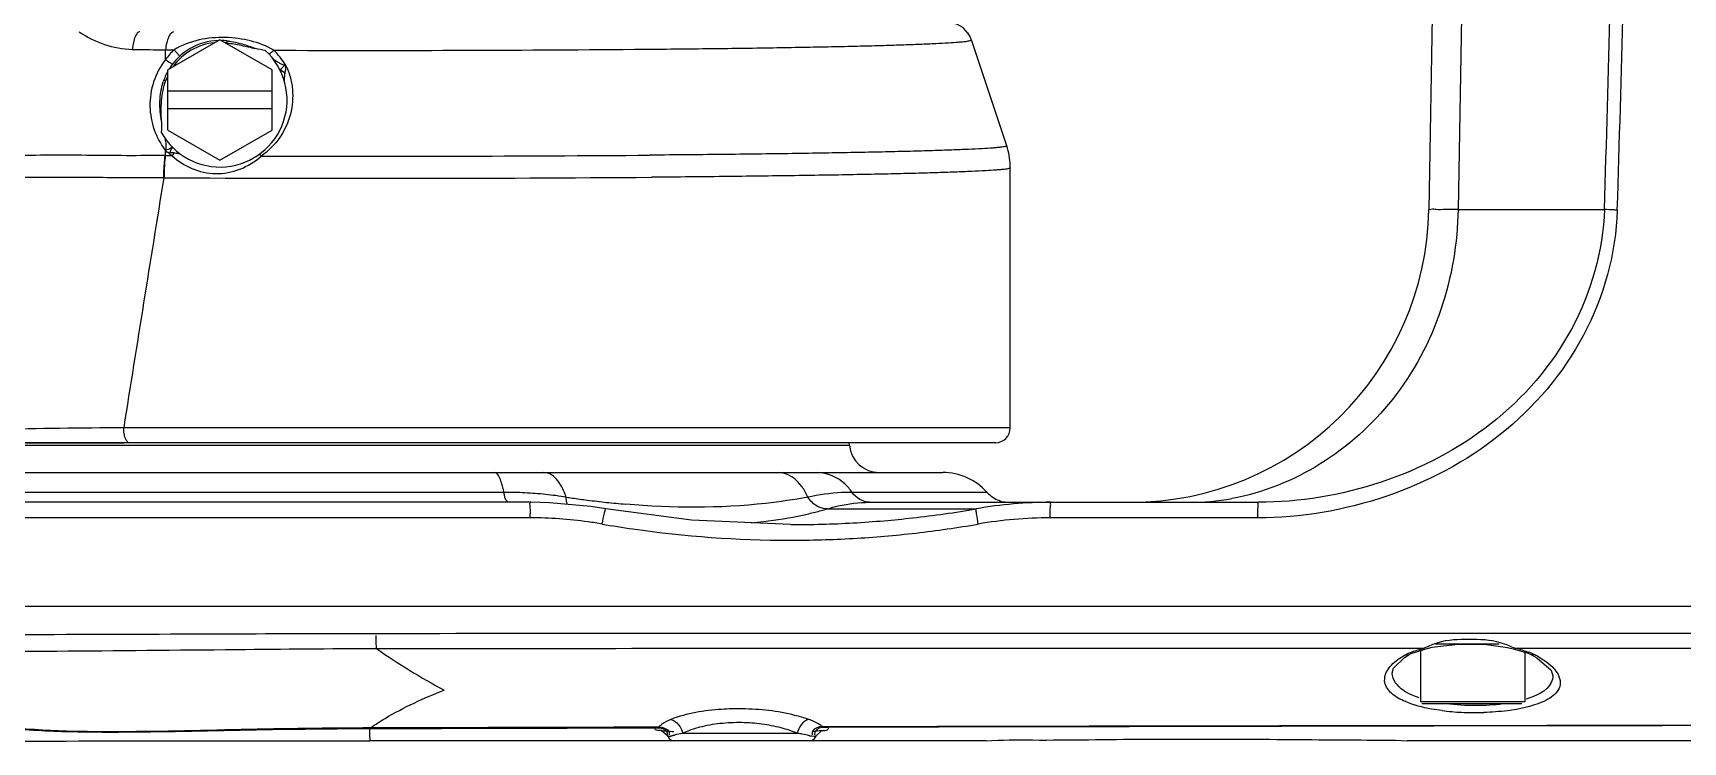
# Model space of a CAD drawing. Header units: millimetres. Extents: x 4086 to 8300, y 123 to 1549.
# Drawn here: x 6925.96 to 6953.62, y 985.79 to 997.68 of the extents above; entities that cross this region are included whole.
import ezdxf

# ---------------------------------------------------------------- set-up
doc = ezdxf.new("R2010")
doc.units = ezdxf.units.MM
doc.layers.add('外形图', color=7, linetype='Continuous')

msp = doc.modelspace()

# ---------------------------------------------------------------- linework, layer by layer
at = {"layer": '外形图'}
for p, q in [((6949.5924, 1008.0576), (6949.3596, 994.7205)), ((6950.0831, 1008.0576), (6949.8503, 994.7205)), ((6929.0924, 997.568), (6928.2174, 997.0628)), ((6929.9674, 997.0628), (6929.0924, 997.568)), ((6929.2097, 997.5485), (6929.2057, 997.5152)), ((6929.2296, 997.546), (6929.2097, 997.5485)), ((6941.6718, 997.6105), (6941.671, 997.6122)), ((6942.2824, 995.7875), (6941.6898, 997.5652)), ((6928.1778, 997.2343), (6928.1787, 997.3991)), ((6928.1787, 997.3991), (6928.3234, 997.3982)), ((6928.2174, 996.0524), (6928.2174, 997.0628)), ((6929.9674, 996.0524), (6929.9674, 997.0628)), ((6930.0979, 997.0606), (6930.0963, 997.0615)), ((6930.1849, 997.009), (6930.0979, 997.0606)), ((6928.1528, 996.8934), (6928.142, 996.8615)), ((6928.1528, 996.8934), (6928.1844, 996.8821)), ((6929.9674, 996.7076), (6928.2174, 996.7076)), ((6929.9674, 996.4076), (6928.2174, 996.4076)), ((6928.2174, 996.0524), (6929.0924, 995.5473)), ((6929.0924, 995.5473), (6929.9674, 996.0524)), ((6928.1799, 995.6227), (6928.1793, 995.7082)), ((6928.2894, 995.6221), (6928.1799, 995.6227)), ((6928.213, 995.6814), (6928.2058, 995.6742)), ((6942.3424, 995.4174), (6942.3417, 995.4573)), ((6942.3424, 991.0576), (6942.3424, 995.4173)), ((6942.3424, 995.4173), (6942.3424, 995.4172)), ((6928.1588, 995.2521), (6928.1505, 995.2522)), ((6949.8503, 994.7205), (6952.3031, 994.7205)), ((6942.3424, 991.0576), (6927.4783, 991.0576)), ((6942.0924, 990.8076), (6919.9057, 990.8076)), ((6923.5383, 990.764), (6939.6466, 990.764)), ((6923.5421, 990.8076), (6927.4846, 990.8076)), ((6939.6466, 990.764), (6939.6427, 990.8076)), ((6921.976, 990.3076), (6941.2089, 990.3076)), ((6934.3067, 989.8077), (6920.728, 989.8077)), ((6933.8537, 989.9744), (6921.2307, 989.9744)), ((6933.935, 989.8077), (6933.9353, 989.8077)), ((6934.6198, 989.8011), (6934.3064, 989.8077)), ((6935.3096, 989.7391), (6934.6198, 989.8011)), ((6941.9541, 989.9744), (6939.6897, 989.9744)), ((6939.9809, 989.8077), (6946.504, 989.8077)), ((6942.1589, 989.8364), (6942.1578, 989.8371)), ((6933.6008, 989.5469), (6921.3345, 989.5469)), ((6933.935, 989.5469), (6933.6008, 989.5469)), ((6934.2908, 989.5469), (6933.935, 989.5469)), ((6935.5604, 989.7), (6935.3096, 989.7391)), ((6939.2759, 989.6982), (6941.7728, 989.6982)), ((6945.3417, 989.5469), (6943.0118, 989.5469)), ((6946.4927, 989.5469), (6945.3417, 989.5469)), ((6938.6644, 989.4326), (6938.6642, 989.4326)), ((6942.3415, 988.0576), (6920.5473, 988.0576)), ((6942.5943, 988.0576), (6942.3415, 988.0576)), ((6944.5923, 988.0576), (6942.5943, 988.0576)), ((6946.3424, 988.0576), (6944.5923, 988.0576)), ((6946.8008, 988.0576), (6946.3424, 988.0576)), ((6948.3403, 988.0576), (6946.8008, 988.0576)), ((6982.8277, 988.0576), (6948.3403, 988.0576)), ((6949.2173, 987.6054), (6948.8282, 987.6054)), ((6949.2929, 987.6054), (6949.2173, 987.6054)), ((6950.0397, 987.6055), (6949.2929, 987.6054)), ((6950.7945, 987.6055), (6950.0397, 987.6055)), ((6950.9671, 987.6056), (6950.7945, 987.6055)), ((6951.3571, 987.6056), (6950.9671, 987.6056)), ((6951.4321, 987.6056), (6951.3571, 987.6056)), ((6949.0285, 987.3547), (6948.8282, 987.3547)), ((6949.2174, 987.3547), (6949.0285, 987.3547)), ((6949.0625, 987.2689), (6949.293, 987.3451)), ((6949.2621, 987.3547), (6949.2174, 987.3547)), ((6949.2174, 987.3451), (6949.2174, 986.4576)), ((6949.2929, 987.3451), (6949.418, 987.3768)), ((6949.2929, 987.3451), (6949.293, 987.3451)), ((6949.418, 987.3768), (6949.8435, 987.4296)), ((6949.4719, 987.4326), (6950.5405, 987.4326)), ((6949.8435, 987.4296), (6950.2865, 987.428)), ((6950.2865, 987.428), (6950.6783, 987.3736)), ((6950.6783, 987.3736), (6950.7948, 987.345)), ((6950.7945, 987.3451), (6951.0241, 987.2752)), ((6950.8202, 987.3548), (6950.7948, 987.345)), ((6951.0823, 987.356), (6950.8201, 987.356)), ((6951.3573, 987.356), (6951.0823, 987.356)), ((6948.9492, 987.2044), (6949.0269, 987.251)), ((6948.9656, 987.2483), (6949.0269, 987.251)), ((6949.0285, 987.2519), (6949.0625, 987.2689)), ((6950.9674, 987.2925), (6950.9674, 986.4576)), ((6951.0241, 987.2752), (6951.0824, 987.249)), ((6951.1357, 987.2482), (6951.0822, 987.2492)), ((6951.0829, 987.2488), (6951.172, 987.2005)), ((6951.172, 987.2005), (6951.4084, 986.9942)), ((6948.7452, 986.9434), (6948.7453, 986.9496)), ((6951.4084, 986.9942), (6951.4404, 986.899)), ((6951.4404, 986.9034), (6951.4404, 986.8992)), ((6950.9674, 986.4576), (6949.2174, 986.4576)), ((6949.2424, 986.4326), (6950.9211, 986.4326)), ((6931.6036, 985.8594), (6931.603, 986.0124)), ((6936.4289, 986.028), (6936.4174, 986.0253)), ((6938.7736, 985.9304), (6936.8488, 985.9304)), ((6939.1795, 985.9733), (6939.2095, 985.9856)), ((6939.2059, 986.0396), (6939.1918, 986.0463)), ((6931.6036, 985.8594), (6931.603, 985.8076)), ((6936.5021, 985.8076), (6931.603, 985.8076)), ((6936.6049, 985.8076), (6936.5021, 985.8076)), ((6936.5832, 985.9077), (6936.6049, 985.874)), ((6936.6378, 985.8803), (6936.6049, 985.8739)), ((6936.7153, 985.8076), (6936.6049, 985.8076)), ((6938.9696, 985.8076), (6936.7153, 985.8076)), ((6939.08, 985.8076), (6938.9684, 985.8076)), ((6939.0799, 985.8739), (6939.0169, 985.8827)), ((6939.2095, 985.8076), (6939.08, 985.8076)), ((6941.9374, 985.8076), (6939.2095, 985.8076)), ((6944.5924, 985.8327), (6946.3424, 985.8327))]:
    msp.add_line(p, q, dxfattribs=at)
for points in [[(6942.3424, 995.4173), (6942.3423, 995.4348), (6942.3417, 995.4573)], [(6938.6642, 989.4326), (6936.9979, 989.509), (6935.5604, 989.7)], [(6948.7452, 986.9426), (6948.7672, 987.0248), (6948.9492, 987.2044)], [(6931.6215, 986.028), (6931.6154, 986.0204), (6931.6092, 986.0153), (6931.603, 986.0124)], [(6936.4522, 986.04), (6936.4405, 986.0329), (6936.4289, 986.028)], [(6936.5021, 985.9813), (6936.4763, 985.9855), (6936.4946, 985.9785), (6936.5832, 985.9077)], [(6939.08, 985.874), (6939.0948, 985.8983), (6939.1795, 985.9733)], [(6939.2337, 986.0323), (6939.2198, 986.0349), (6939.2059, 986.0396)]]:
    msp.add_lwpolyline(points, dxfattribs=at)
for centre, radius, start, end in [((6385.9183, 1012.7275), 566.671, 358.179013, 358.870989), ((6385.2603, 1012.7337), 567.5451, 358.180127, 358.871662), ((6941.2841, 997.43), 0.4276, 26.36023, 89.99683), ((6927.6926, 999.0911), 1.6887, 235.42298, 267.61914), ((6929.0924, 996.5576), 0.9978, 91.40856, 148.70368), ((6929.0924, 996.5576), 0.9978, 83.25171, 88.67974), ((6941.2845, 997.4302), 0.4272, 34.3312, 35.96169), ((6941.2847, 997.4303), 0.427, 25.20706, 28.60581), ((6941.2844, 997.4301), 0.4274, 25.21955, 26.36108), ((6941.284, 997.43), 0.4278, 24.9883, 25.20495), ((6941.2843, 997.4301), 0.4274, 24.96065, 25.20722), ((6941.2837, 997.4298), 0.4281, 18.44125, 24.98786), ((6941.2838, 997.4299), 0.4279, 18.87947, 24.99033), ((6941.2855, 997.4305), 0.4262, 18.4326, 18.87606), ((6929.0924, 996.5576), 1.125, 208.90222, 47.58205), ((6929.1846, 996.4861), 1.2544, 133.35621, 143.38368), ((6929.0924, 996.5576), 0.9643, 95.2425, 144.65837), ((6929.0924, 996.5576), 0.9643, 83.25138, 84.71765), ((6931.565, 1554.206), 556.8172, 269.83839, 270.460573), ((6929.0924, 996.5576), 0.9978, 151.41668, 160.33788), ((6929.0924, 996.5576), 0.9643, 155.27923, 160.33722), ((6929.172, 996.453), 1.241, 216.8798, 218.87266), ((6928.7395, 995.2719), 0.5702, 136.01206, 142.10932), ((6926.8566, 993.4252), 3.6571, 36.8052, 37.48876), ((6931.6311, 1598.9275), 603.3142, 269.8246544, 270.4435691), ((6941.1662, 995.4163), 1.1763, 1.99865, 18.3943), ((8221.6229, 785.8003), 1310.3209, 170.8019378, 170.9876922), ((6931.5693, 1629.6763), 634.4334, 269.6919908, 270.4296802), ((6944.3604, 994.8077), 5, 270, 359), ((6928.1146, 864.5236), 126.5356, 90.288134, 91.256312), ((6942.0924, 991.0576), 0.25, 270, 0), ((6940.1446, 990.8076), 0.5, 185, 270), ((6941.2089, 989.3076), 1, 41.81532, 90), ((6933.8538, 982.678), 7.2963, 89.34551, 90.00107), ((6933.8558, 982.8433), 7.131, 88.59665, 89.34587), ((6933.8655, 983.1624), 6.8118, 85.67582, 88.61297), ((6933.8989, 983.6086), 6.3643, 82.54585, 85.67227), ((6933.9333, 983.8812), 6.0896, 80.89362, 82.53429), ((6933.6729, 989.4867), 1.2902, 18.40561, 20.60825), ((6937.5107, 1007.5035), 17.8024, 261.55773, 261.89821), ((6937.4636, 1007.1688), 17.4643, 261.89657, 262.71954), ((6937.3538, 1006.2984), 16.5871, 262.71454, 263.83694), ((6937.2291, 1005.1428), 15.4248, 263.83689, 265.039), ((6943.0253, 982.591), 7.2167, 90.00718, 99.99447), ((6942.3268, 990.3077), 0.5, 221.81532, 250.24535), ((6945.3405, 993.8941), 4.0864, 270.01709, 280.09963), ((6934.2912, 982.4137), 7.1332, 86.05718, 90.003), ((6934.2984, 982.5162), 7.0304, 82.09905, 86.05823), ((6937.4258, 996.2352), 6.7955, 276.60008, 282.18575), ((6937.5403, 995.6758), 6.2246, 282.2424, 284.22707), ((6937.6039, 995.4249), 5.9658, 284.22719, 286.27518), ((6938.6704, 1007.7127), 18.2799, 274.88556, 276.38574), ((6938.6842, 1007.5958), 18.1621, 276.38346, 279.79103), ((6943.0125, 982.4805), 7.0663, 90.00626, 99.84861), ((6934.3124, 982.6215), 6.9242, 80.10746, 82.0945), ((6938.6094, 1007.2592), 18.0854, 260.10654, 261.75905), ((6938.6476, 1007.5625), 18.3911, 261.77656, 269.99642), ((6937.3468, 996.8569), 7.4223, 275.01553, 276.6546), ((6938.6644, 1007.7961), 18.3635, 270.00008, 271.62024), ((6938.6508, 1007.6594), 18.488, 271.63126, 274.91808), ((6938.6646, 1007.7902), 18.3576, 271.62016, 273.25256), ((6938.6662, 1007.7614), 18.3287, 273.25247, 274.88557), ((6938.6563, 1007.5923), 18.4206, 274.91883, 276.56399), ((6938.6703, 1007.4766), 18.304, 276.56203, 279.85743), ((6938.6502, 1007.6765), 18.5051, 269.98861, 271.63175), ((6938.3838, 996.9563), 11.691, 235.25094, 241.76518), ((6950.3986, 985.4969), 1.9051, 73.76612, 77.21312), ((6950.6336, 986.2168), 1.1474, 66.433, 69.42494), ((6950.7207, 986.4167), 0.9294, 63.47906, 66.42779), ((6950.4438, 985.8637), 1.5478, 60.6495, 63.44808), ((6950.1081, 990.4621), 4.1822, 262.77436, 267.25971), ((6950.1371, 990.9493), 4.6702, 267.18995, 271.74307), ((6936.6884, 985.8243), 0.3204, 127.4692, 131.41358), ((6937.7879, 983.2309), 2.8811, 88.915, 96.23836), ((6937.7896, 983.149), 2.9629, 82.43592, 88.97826), ((6938.4205, 983.4757), 2.48, 79.9378, 81.81426), ((6938.8624, 985.63), 0.5315, 56.53749, 59.08648), ((6985.1704, -18387.4929), 19373.5797, 90.01505478, 90.1358542), ((6936.7153, 985.9326), 0.125, 208.0021, 270), ((6938.9696, 985.9326), 0.125, 270, 331.99769), ((6939.0421, 986.1199), 0.239, 253.75357, 257.43927)]:
    msp.add_arc(centre, radius, start, end, dxfattribs=at)
for points, knots in [([(6927.7471, 997.7011), (6927.7316, 997.7003), (6927.7076, 997.683), (6927.6858, 997.6507), (6927.6609, 997.5992), (6927.6375, 997.5159), (6927.6265, 997.4436), (6927.6225, 997.4038)], [0, 0, 0, 0, 0.1375022, 0.2334502, 0.3504843, 0.6439291, 1, 1, 1, 1]), ([(6928.3159, 997.6977), (6928.2993, 997.6969), (6928.2732, 997.6801), (6928.2487, 997.6472), (6928.2213, 997.5956), (6928.1954, 997.5119), (6928.1832, 997.4391), (6928.1787, 997.3991)], [0, 0, 0, 0, 0.1447112, 0.2421249, 0.3593291, 0.6499347, 1, 1, 1, 1]), ([(6929.9945, 997.3909), (6929.874, 997.463), (6929.6737, 997.539), (6929.3968, 997.5916), (6929.1075, 997.6148), (6928.736, 997.5843), (6928.4509, 997.4769), (6928.3234, 997.3982)], [0, 0, 0, 0, 0.2420907, 0.36267, 0.4859462, 0.7416429, 1, 1, 1, 1]), ([(6929.2296, 997.546), (6929.3082, 997.5358), (6929.4634, 997.5022), (6929.6135, 997.4509), (6929.6861, 997.42)], [0, 0, 0, 0, 0.501132, 1, 1, 1, 1]), ([(6936.041, 997.4067), (6936.4474, 997.4102), (6937.2235, 997.4179), (6938.3252, 997.4328), (6939.1646, 997.4477), (6939.7653, 997.4611), (6940.1574, 997.4712), (6940.5077, 997.4817), (6940.8145, 997.4926), (6941.0763, 997.5038), (6941.2918, 997.5152), (6941.442, 997.5255), (6941.5382, 997.534), (6941.5923, 997.5401), (6941.6339, 997.5456), (6941.6644, 997.5522), (6941.681, 997.556), (6941.6903, 997.5627), (6941.6898, 997.5652)], [0, 0, 0, 0, 0.2155848, 0.4116331, 0.584326, 0.6608423, 0.7303025, 0.7923611, 0.8467245, 0.8931245, 0.9313419, 0.9611951, 0.9729419, 0.9825552, 0.9900285, 0.9953661, 0.9986051, 1, 1, 1, 1]), ([(6927.6225, 997.4038), (6927.669, 997.4035), (6927.8544, 997.402), (6928.0398, 997.4004), (6928.1787, 997.3991)], [0, 0, 0, 0, 0.2511076, 1, 1, 1, 1]), ([(6928.3234, 997.3982), (6928.3365, 997.3837), (6928.355, 997.3631), (6928.3779, 997.3372), (6928.3916, 997.3215), (6928.4019, 997.3091), (6928.4105, 997.2994), (6928.4134, 997.2942), (6928.417, 997.2907), (6928.4164, 997.2901)], [0, 0, 0, 0, 0.4098108, 0.5821472, 0.7280844, 0.8447468, 0.9298529, 0.9817911, 1, 1, 1, 1]), ([(6929.2057, 997.5152), (6929.2868, 997.5056), (6929.4475, 997.4755), (6929.6069, 997.44), (6929.6861, 997.42)], [0, 0, 0, 0, 0.4999694, 1, 1, 1, 1]), ([(6929.9945, 997.3909), (6929.9881, 997.3846), (6929.9632, 997.3609), (6929.9366, 997.3389), (6929.916, 997.3241)], [0, 0, 0, 0, 0.2614979, 1, 1, 1, 1]), ([(6930.1905, 997.1468), (6930.163, 997.1912), (6930.1033, 997.2775), (6930.0322, 997.3546), (6929.9945, 997.3909)], [0, 0, 0, 0, 0.4996679, 1, 1, 1, 1]), ([(6928.1778, 997.2343), (6928.0918, 997.1221), (6927.9584, 996.8702), (6927.8964, 996.4556), (6927.9692, 996.0548), (6928.0964, 995.819), (6928.1744, 995.7148)], [0, 0, 0, 0, 0.2608388, 0.5143366, 0.7599121, 1, 1, 1, 1]), ([(6928.1778, 997.2343), (6928.193, 997.2234), (6928.2203, 997.2042), (6928.2526, 997.1824), (6928.2733, 997.1696), (6928.2842, 997.1632), (6928.2914, 997.1599), (6928.2955, 997.1582), (6928.2968, 997.1585)], [0, 0, 0, 0, 0.3960745, 0.7079328, 0.8250506, 0.9134178, 0.9717009, 1, 1, 1, 1]), ([(6930.1917, 997.1434), (6930.1992, 997.1276), (6930.2177, 997.0977), (6930.237, 997.0487), (6930.253, 996.9987), (6930.2739, 996.9317), (6930.2931, 996.8459), (6930.3129, 996.7065), (6930.3143, 996.5288), (6930.2672, 996.2464), (6930.1138, 995.9109), (6929.9043, 995.7006), (6929.7847, 995.6161)], [0, 0, 0, 0, 0.0306141, 0.0611924, 0.0918687, 0.1224939, 0.1838469, 0.24531, 0.3686387, 0.4928707, 0.7439941, 1, 1, 1, 1]), ([(6929.9792, 997.2499), (6929.9956, 997.2387), (6930.0283, 997.2163), (6930.078, 997.184), (6930.1217, 997.1597), (6930.1593, 997.1475), (6930.1803, 997.1458), (6930.1896, 997.1491)], [0, 0, 0, 0, 0.2496203, 0.4994609, 0.7495587, 0.8749178, 1, 1, 1, 1]), ([(6930.0977, 997.0627), (6930.1058, 997.0701), (6930.1217, 997.0849), (6930.1457, 997.1069), (6930.1673, 997.1314), (6930.1869, 997.1422), (6930.1938, 997.1505)], [0, 0, 0, 0, 0.2513692, 0.5015255, 0.7501698, 1, 1, 1, 1]), ([(6930.1727, 996.8717), (6930.1736, 996.8947), (6930.1756, 996.9405), (6930.1801, 996.9865), (6930.1848, 997.009)], [0, 0, 0, 0, 0.499686, 1, 1, 1, 1]), ([(6930.1848, 997.009), (6930.1872, 997.0202), (6930.1924, 997.0483), (6930.1971, 997.0852), (6930.1966, 997.1147), (6930.196, 997.1316), (6930.1927, 997.1394), (6930.1917, 997.1434)], [0, 0, 0, 0, 0.2542914, 0.6305931, 0.8162258, 0.9084134, 1, 1, 1, 1]), ([(6928.1124, 996.1979), (6928.093, 996.3074), (6928.0715, 996.5311), (6928.1074, 996.755), (6928.142, 996.8615)], [0, 0, 0, 0, 0.4983778, 1, 1, 1, 1]), ([(6928.1124, 996.1979), (6928.1069, 996.3131), (6928.1023, 996.544), (6928.1456, 996.7737), (6928.1844, 996.8821)], [0, 0, 0, 0, 0.5004675, 1, 1, 1, 1]), ([(6928.1744, 995.7148), (6928.1844, 995.7274), (6928.194, 995.7602), (6928.1928, 995.8244), (6928.1837, 995.8722), (6928.1771, 995.9036)], [0, 0, 0, 0, 0.2503935, 0.5009924, 1, 1, 1, 1]), ([(6928.1719, 995.623), (6927.9556, 995.6243), (6927.5172, 995.6203), (6926.8503, 995.6295), (6926.1703, 995.6302), (6925.7126, 995.6258), (6925.4833, 995.6238)], [0, 0, 0, 0, 0.2413694, 0.4892005, 0.744163, 1, 1, 1, 1]), ([(6928.1506, 995.2524), (6928.1509, 995.2838), (6928.1537, 995.4076), (6928.1624, 995.5312), (6928.1727, 995.623)], [0, 0, 0, 0, 0.2540191, 1, 1, 1, 1]), ([(6928.1597, 995.2521), (6928.1599, 995.2835), (6928.1623, 995.4072), (6928.1704, 995.5308), (6928.1799, 995.6227)], [0, 0, 0, 0, 0.2533193, 1, 1, 1, 1]), ([(6928.2939, 995.7652), (6928.2851, 995.7583), (6928.2495, 995.7335), (6928.2067, 995.7167), (6928.1743, 995.7148)], [0, 0, 0, 0, 0.2554025, 1, 1, 1, 1]), ([(6928.2425, 995.6569), (6928.2445, 995.6585), (6928.2471, 995.6629), (6928.2519, 995.6714), (6928.2573, 995.6879), (6928.2666, 995.7107), (6928.2806, 995.7369), (6928.2919, 995.7533), (6928.2979, 995.7612)], [0, 0, 0, 0, 0.0631032, 0.1254742, 0.2496412, 0.498153, 0.7483777, 1, 1, 1, 1]), ([(6928.3292, 995.6679), (6928.3219, 995.6693), (6928.2934, 995.6742), (6928.2603, 995.6706), (6928.2429, 995.6571)], [0, 0, 0, 0, 0.2506864, 1, 1, 1, 1]), ([(6928.2894, 995.6221), (6928.3866, 995.5332), (6928.6147, 995.3828), (6929.0204, 995.2935), (6929.4381, 995.3712), (6929.6791, 995.5234), (6929.7847, 995.6161)], [0, 0, 0, 0, 0.2413735, 0.4898294, 0.7424898, 1, 1, 1, 1]), ([(6942.2824, 995.7875), (6942.2824, 995.7845), (6942.2714, 995.7789), (6942.2533, 995.7744), (6942.2199, 995.7683), (6942.1751, 995.7627), (6942.1168, 995.7567), (6942.0141, 995.7483), (6941.8541, 995.7383), (6941.625, 995.727), (6941.3471, 995.716), (6941.022, 995.7052), (6940.651, 995.6949), (6940.2361, 995.6849), (6939.7793, 995.6755), (6939.2827, 995.6665), (6938.5483, 995.655), (6937.5505, 995.6424), (6936.7309, 995.6348), (6936.3017, 995.6314)], [0, 0, 0, 0, 0.0014678, 0.0048529, 0.0103399, 0.0179555, 0.0277015, 0.0395715, 0.0696355, 0.108015, 0.1545293, 0.2089563, 0.2710335, 0.340462, 0.4169053, 0.4999936, 0.5893242, 0.7849525, 1, 1, 1, 1]), ([(6942.3424, 995.4172), (6942.3423, 995.4141), (6942.3311, 995.4087), (6942.3126, 995.404), (6942.2787, 995.398), (6942.2334, 995.3923), (6942.1746, 995.3864), (6942.071, 995.3779), (6941.9097, 995.3678), (6941.679, 995.3566), (6941.3994, 995.3456), (6941.0722, 995.3348), (6940.6991, 995.3244), (6940.2819, 995.3144), (6939.8225, 995.305), (6939.3233, 995.2959), (6938.585, 995.2845), (6937.5821, 995.2719), (6936.7584, 995.2642), (6936.3271, 995.2608)], [0, 0, 0, 0, 0.0015054, 0.0049377, 0.0104696, 0.0181268, 0.0279115, 0.039817, 0.0699412, 0.1083664, 0.1549123, 0.2093566, 0.2714375, 0.3408559, 0.4172761, 0.5003289, 0.5896123, 0.7851145, 1, 1, 1, 1]), ([(6928.1506, 995.2524), (6927.9348, 995.2537), (6927.5541, 995.2499), (6927.0056, 995.2557), (6926.3327, 995.2603), (6925.8247, 995.2543), (6925.4845, 995.251)], [0, 0, 0, 0, 0.2428412, 0.4283423, 0.6172061, 1, 1, 1, 1]), ([(6949.8503, 994.7205), (6949.8326, 993.596), (6949.1221, 991.3515), (6947.0948, 990.0559), (6946.0571, 989.871)], [0, 0, 0, 0, 0.5161903, 1, 1, 1, 1]), ([(6952.5192, 994.7099), (6952.4961, 993.9861), (6952.0895, 992.5299), (6950.1825, 990.2868), (6947.9252, 989.5469), (6946.4927, 989.5469)], [0, 0, 0, 0, 0.2512822, 0.5029086, 1, 1, 1, 1]), ([(6952.3031, 994.7205), (6952.2805, 994.0273), (6951.8833, 992.6332), (6950.0365, 990.5025), (6947.8758, 989.8077), (6946.504, 989.8077)], [0, 0, 0, 0, 0.2513265, 0.5029161, 1, 1, 1, 1]), ([(6949.8503, 994.7205), (6949.7794, 994.7198), (6949.6619, 994.7228), (6949.4945, 994.7098), (6949.4264, 994.7313), (6949.3595, 994.7101), (6949.3596, 994.7205)], [0, 0, 0, 0, 0.4334045, 0.7468689, 0.9364928, 1, 1, 1, 1]), ([(6952.5192, 994.7099), (6952.4971, 994.7106), (6952.425, 994.7134), (6952.3529, 994.7162), (6952.3031, 994.7205)], [0, 0, 0, 0, 0.3068025, 1, 1, 1, 1]), ([(6927.5741, 990.8076), (6927.5604, 990.8076), (6927.5383, 990.8224), (6927.5193, 990.851), (6927.4989, 990.8957), (6927.4828, 990.9657), (6927.4784, 991.0256), (6927.4785, 991.0576)], [0, 0, 0, 0, 0.1455494, 0.2457354, 0.3666801, 0.6617958, 1, 1, 1, 1]), ([(6933.8351, 990.0589), (6933.8262, 990.0947), (6933.8005, 990.1791), (6933.7516, 990.3076), (6933.6911, 990.3076)], [0, 0, 0, 0, 0.3789531, 1, 1, 1, 1]), ([(6934.8237, 990.0672), (6934.8044, 990.1031), (6934.7377, 990.2128), (6934.6146, 990.3076), (6934.5244, 990.3076)], [0, 0, 0, 0, 0.3109824, 1, 1, 1, 1]), ([(6938.9461, 989.894), (6938.92, 989.9545), (6938.8222, 990.1453), (6938.6152, 990.3076), (6938.4631, 990.3076)], [0, 0, 0, 0, 0.302168, 1, 1, 1, 1]), ([(6939.6897, 989.9744), (6939.6542, 990.0252), (6939.5076, 990.2002), (6939.2738, 990.3076), (6939.1073, 990.3076)], [0, 0, 0, 0, 0.2714408, 1, 1, 1, 1]), ([(6933.8537, 989.9744), (6933.8509, 989.9889), (6933.845, 990.0172), (6933.8385, 990.0453), (6933.8351, 990.0589)], [0, 0, 0, 0, 0.5136611, 1, 1, 1, 1]), ([(6933.935, 989.8077), (6933.9266, 989.8077), (6933.8688, 989.8473), (6933.8643, 989.92), (6933.8537, 989.9744)], [0, 0, 0, 0, 0.1320264, 1, 1, 1, 1]), ([(6934.2908, 989.5469), (6934.2906, 989.6081), (6934.3132, 989.6657), (6934.2807, 989.8077), (6934.3067, 989.8077)], [0, 0, 0, 0, 0.7014443, 1, 1, 1, 1]), ([(6938.9461, 989.894), (6938.7138, 989.8507), (6937.7047, 989.7002), (6936.6755, 989.7082), (6935.8952, 989.7758)], [0, 0, 0, 0, 0.2317248, 1, 1, 1, 1]), ([(6939.6897, 989.9744), (6939.6314, 989.9744), (6939.3818, 989.9671), (6939.1334, 989.9322), (6938.9461, 989.894)], [0, 0, 0, 0, 0.2338698, 1, 1, 1, 1]), ([(6939.2759, 989.6982), (6939.1828, 989.692), (6939.0492, 989.7627), (6938.9673, 989.8631), (6938.9461, 989.894)], [0, 0, 0, 0, 0.7130751, 1, 1, 1, 1]), ([(6939.2759, 989.6982), (6939.3365, 989.7164), (6939.5669, 989.7773), (6939.8059, 989.8077), (6939.9809, 989.8077)], [0, 0, 0, 0, 0.2656809, 1, 1, 1, 1]), ([(6942.2552, 989.8077), (6942.2314, 989.8077), (6942.197, 989.8146), (6942.1672, 989.8309), (6942.1589, 989.8364)], [0, 0, 0, 0, 0.7049866, 1, 1, 1, 1]), ([(6943.0118, 989.5469), (6943.0116, 989.6081), (6943.0062, 989.6993), (6943.0225, 989.7671), (6943.0174, 989.8077), (6943.0244, 989.8077)], [0, 0, 0, 0, 0.7017241, 0.9201087, 1, 1, 1, 1]), ([(6946.4927, 989.5469), (6946.4925, 989.6081), (6946.4866, 989.6994), (6946.5032, 989.7669), (6946.4971, 989.8077), (6946.504, 989.8077)], [0, 0, 0, 0, 0.7020852, 0.9204816, 1, 1, 1, 1]), ([(6935.502, 989.4427), (6935.5124, 989.5034), (6935.5228, 989.5928), (6935.551, 989.6608), (6935.5531, 989.7), (6935.5604, 989.6998)], [0, 0, 0, 0, 0.6986772, 0.9176843, 1, 1, 1, 1]), ([(6941.8039, 989.4427), (6941.7939, 989.4992), (6941.7881, 989.5825), (6941.764, 989.6711), (6941.7728, 989.6982)], [0, 0, 0, 0, 0.6681985, 1, 1, 1, 1]), ([(6931.7076, 987.6037), (6930.8848, 987.6022), (6927.9844, 987.5924), (6925.0841, 987.5819), (6923.0065, 987.5767)], [0, 0, 0, 0, 0.2836783, 1, 1, 1, 1]), ([(6931.7194, 987.3503), (6931.7176, 987.363), (6931.7089, 987.4373), (6931.7081, 987.5125), (6931.7113, 987.5743)], [0, 0, 0, 0, 0.1720022, 1, 1, 1, 1]), ([(6980.0597, 987.69), (6975.2891, 987.5723), (6965.7447, 987.6257), (6956.2027, 987.6058), (6951.4321, 987.6056)], [0, 0, 0, 0, 0.5000733, 1, 1, 1, 1]), ([(6931.7201, 987.3503), (6930.9385, 987.3482), (6928.1441, 987.3212), (6925.3498, 987.2965), (6923.3369, 987.2867)], [0, 0, 0, 0, 0.2797003, 1, 1, 1, 1]), ([(6949.2621, 987.3547), (6949.2669, 987.3509), (6949.2767, 987.3445), (6949.2882, 987.3407), (6949.2937, 987.3406)], [0, 0, 0, 0, 0.5272618, 1, 1, 1, 1]), ([(6949.4488, 987.4348), (6949.4596, 987.439), (6949.4816, 987.4471), (6949.5039, 987.4543), (6949.5151, 987.4577)], [0, 0, 0, 0, 0.4980117, 1, 1, 1, 1]), ([(6949.5151, 987.4577), (6949.6817, 987.5082), (6950.0354, 987.5157), (6950.3886, 987.5078), (6950.5562, 987.4582)], [0, 0, 0, 0, 0.4989073, 1, 1, 1, 1]), ([(6950.5562, 987.4582), (6950.5679, 987.4547), (6950.591, 987.4473), (6950.6139, 987.4391), (6950.6253, 987.4349)], [0, 0, 0, 0, 0.5012166, 1, 1, 1, 1]), ([(6980.0803, 987.4366), (6978.3088, 987.3122), (6974.7007, 987.3752), (6968.4594, 987.3476), (6960.6597, 987.3593), (6954.6881, 987.356), (6951.3573, 987.356)], [0, 0, 0, 0, 0.1854769, 0.3762699, 0.6521225, 1, 1, 1, 1]), ([(6923.3343, 987.2844), (6923.5243, 986.9772), (6924.0245, 986.4116), (6925.0829, 986.0545), (6926.1657, 985.9637), (6927.6164, 985.9442), (6929.428, 985.9928), (6930.878, 986.0105), (6931.603, 986.0124)], [0, 0, 0, 0, 0.1246261, 0.249461, 0.3745657, 0.4996065, 0.7497875, 1, 1, 1, 1]), ([(6923.3369, 987.2867), (6923.5333, 986.9841), (6924.0496, 986.4379), (6925.1, 986.0731), (6926.1836, 985.9724), (6927.6344, 985.9539), (6929.4464, 986.0044), (6930.8964, 986.0259), (6931.6214, 986.0279)], [0, 0, 0, 0, 0.1244747, 0.2492672, 0.3744294, 0.4995505, 0.7497643, 1, 1, 1, 1]), ([(6948.6823, 987.0138), (6948.6975, 987.0355), (6948.7767, 987.1305), (6948.8808, 987.2018), (6948.9656, 987.2483)], [0, 0, 0, 0, 0.215139, 1, 1, 1, 1]), ([(6951.4366, 987.04), (6951.4467, 987.0297), (6951.4657, 987.0092), (6951.4833, 986.9874), (6951.4915, 986.9765)], [0, 0, 0, 0, 0.5139952, 1, 1, 1, 1]), ([(6949.0792, 986.5727), (6949.0291, 986.595), (6948.8799, 986.6697), (6948.7457, 986.8268), (6948.7451, 986.9426)], [0, 0, 0, 0, 0.3214843, 1, 1, 1, 1]), ([(6951.4406, 986.8991), (6951.4406, 986.8592), (6951.3836, 986.6491), (6951.1518, 986.5561), (6950.9916, 986.5064)], [0, 0, 0, 0, 0.1921281, 1, 1, 1, 1]), ([(6931.6214, 986.028), (6931.6988, 986.0826), (6932.0878, 986.3316), (6932.5108, 986.5244), (6932.853, 986.6563)], [0, 0, 0, 0, 0.2052991, 1, 1, 1, 1]), ([(6951.386, 986.5221), (6951.3445, 986.4954), (6951.123, 986.3843), (6950.876, 986.3373), (6950.6804, 986.3121)], [0, 0, 0, 0, 0.2000143, 1, 1, 1, 1]), ([(6937.846, 986.3431), (6937.7312, 986.3447), (6937.329, 986.3336), (6936.9212, 986.2715), (6936.6535, 986.1643)], [0, 0, 0, 0, 0.2846427, 1, 1, 1, 1]), ([(6938.9623, 986.1646), (6938.8868, 986.1917), (6938.5237, 986.2976), (6938.1435, 986.3387), (6937.846, 986.3431)], [0, 0, 0, 0, 0.2123637, 1, 1, 1, 1]), ([(6949.582, 986.3131), (6949.5234, 986.3206), (6949.3148, 986.3526), (6949.1074, 986.4044), (6948.9672, 986.4639)], [0, 0, 0, 0, 0.2795011, 1, 1, 1, 1]), ([(6936.4174, 986.0253), (6936.4052, 986.0222), (6936.3506, 985.9958), (6936.5661, 985.9728), (6936.6235, 985.9676), (6936.7018, 985.963)], [0, 0, 0, 0, 0.1045746, 0.3457827, 1, 1, 1, 1]), ([(6936.4764, 986.0646), (6936.4719, 986.0607), (6936.4635, 986.0528), (6936.4557, 986.0442), (6936.4522, 986.04)], [0, 0, 0, 0, 0.5174064, 1, 1, 1, 1]), ([(6936.5839, 985.9561), (6936.5882, 985.947), (6936.5936, 985.925), (6936.5917, 985.9026), (6936.5894, 985.8908)], [0, 0, 0, 0, 0.454915, 1, 1, 1, 1]), ([(6936.6169, 985.9639), (6936.621, 985.955), (6936.6264, 985.9339), (6936.6244, 985.9123), (6936.6221, 985.9011)], [0, 0, 0, 0, 0.4598691, 1, 1, 1, 1]), ([(6939.0189, 985.9652), (6939.075, 985.9688), (6939.1617, 985.9878), (6939.2602, 985.9722), (6939.3159, 986.0288), (6939.2554, 986.0285), (6939.2337, 986.0323)], [0, 0, 0, 0, 0.4754191, 0.7469685, 0.8137177, 1, 1, 1, 1]), ([(6939.0283, 985.9678), (6939.0257, 985.9621), (6939.0216, 985.9496), (6939.0203, 985.9365), (6939.0202, 985.9298)], [0, 0, 0, 0, 0.4802241, 1, 1, 1, 1]), ([(6939.0202, 985.9298), (6939.0202, 985.9256), (6939.0207, 985.9171), (6939.022, 985.9086), (6939.0228, 985.9043)], [0, 0, 0, 0, 0.4816624, 1, 1, 1, 1]), ([(6939.0693, 985.9605), (6939.0661, 985.9531), (6939.0616, 985.9363), (6939.0617, 985.9189), (6939.0626, 985.9098)], [0, 0, 0, 0, 0.4667509, 1, 1, 1, 1]), ([(6939.1918, 986.0463), (6939.1862, 986.051), (6939.1744, 986.0604), (6939.1619, 986.0691), (6939.1554, 986.0734)], [0, 0, 0, 0, 0.481627, 1, 1, 1, 1]), ([(6923.3295, 985.8119), (6924.4618, 985.7862), (6927.2201, 985.8146), (6929.9777, 985.8076), (6931.603, 985.8076)], [0, 0, 0, 0, 0.4106875, 1, 1, 1, 1]), ([(6936.6475, 985.8818), (6936.6459, 985.8814), (6936.6426, 985.8808), (6936.6394, 985.8804), (6936.6378, 985.8803)], [0, 0, 0, 0, 0.5121309, 1, 1, 1, 1]), ([(6936.6699, 985.8884), (6936.6661, 985.887), (6936.6587, 985.8844), (6936.6512, 985.8825), (6936.6475, 985.8818)], [0, 0, 0, 0, 0.5260437, 1, 1, 1, 1]), ([(6936.686, 985.8941), (6936.6832, 985.8932), (6936.6778, 985.8914), (6936.6725, 985.8894), (6936.6699, 985.8884)], [0, 0, 0, 0, 0.515643, 1, 1, 1, 1]), ([(6936.7131, 985.9023), (6936.7084, 985.901), (6936.6993, 985.8984), (6936.6903, 985.8956), (6936.686, 985.8941)], [0, 0, 0, 0, 0.5192569, 1, 1, 1, 1]), ([(6939.0169, 985.8827), (6939.0126, 985.883), (6939.0036, 985.8839), (6938.9947, 985.8856), (6938.9901, 985.8866)], [0, 0, 0, 0, 0.4825967, 1, 1, 1, 1]), ([(6939.0626, 985.9098), (6939.0629, 985.9073), (6939.0635, 985.9022), (6939.0645, 985.8971), (6939.065, 985.8945)], [0, 0, 0, 0, 0.4885168, 1, 1, 1, 1]), ([(6941.9374, 985.8076), (6942.1956, 985.8253), (6943.0818, 985.8114), (6943.9662, 985.8327), (6944.5924, 985.8327)], [0, 0, 0, 0, 0.292441, 1, 1, 1, 1]), ([(6946.3424, 985.8327), (6946.9687, 985.8327), (6947.8534, 985.8171), (6948.7389, 985.8206), (6948.9974, 985.8076)], [0, 0, 0, 0, 0.7075522, 1, 1, 1, 1])]:
    msp.add_open_spline(points, degree=3, knots=knots, dxfattribs=at)
for points in [[(6929.8513, 997.3882), (6929.7955, 997.3942), (6929.7405, 997.4063), (6929.6861, 997.42)], [(6928.1124, 996.1979), (6928.1154, 996.1366), (6928.1172, 996.0745), (6928.1076, 996.0139)], [(6928.1799, 995.6227), (6928.1773, 995.6227), (6928.1746, 995.6225), (6928.172, 995.6231)], [(6928.2429, 995.6569), (6928.2324, 995.6643), (6928.2226, 995.6728), (6928.213, 995.6814)], [(6928.2429, 995.6569), (6928.2581, 995.6449), (6928.2737, 995.6334), (6928.2894, 995.6221)], [(6928.3292, 995.6679), (6928.3602, 995.6677), (6928.391, 995.6618), (6928.4212, 995.6548)], [(6934.8805, 989.9408), (6934.8643, 989.984), (6934.8455, 990.0265), (6934.8237, 990.0672)], [(6934.916, 989.7744), (6934.9038, 989.8129), (6934.8991, 989.8537), (6934.8971, 989.894)], [(6939.9809, 989.8077), (6939.8691, 989.8077), (6939.7538, 989.8827), (6939.6897, 989.9744)], [(6948.8282, 987.6054), (6943.1213, 987.6051), (6937.4144, 987.6049), (6931.7076, 987.6037)], [(6948.8282, 987.3547), (6943.1255, 987.3543), (6937.4228, 987.3537), (6931.7202, 987.3503)], [(6948.9656, 987.2483), (6949.0234, 987.28), (6949.0856, 987.3038), (6949.1485, 987.3236)], [(6949.1485, 987.3236), (6949.1859, 987.3354), (6949.2239, 987.3456), (6949.2621, 987.3547)], [(6949.2621, 987.3547), (6949.3246, 987.3806), (6949.3855, 987.4107), (6949.4488, 987.4348)], [(6950.6253, 987.4349), (6950.6911, 987.4104), (6950.7547, 987.3802), (6950.8202, 987.3548)], [(6950.9312, 987.3261), (6950.9668, 987.3157), (6951.0021, 987.3041), (6951.0368, 987.291)], [(6951.2025, 987.2128), (6951.2364, 987.1937), (6951.2696, 987.1732), (6951.3017, 987.1512)], [(6951.3017, 987.1512), (6951.3497, 987.1182), (6951.3957, 987.0815), (6951.4366, 987.04)], [(6948.6229, 986.7836), (6948.6077, 986.8614), (6948.6369, 986.9489), (6948.6823, 987.0138)], [(6948.7377, 986.6009), (6948.6839, 986.6486), (6948.6368, 986.713), (6948.6229, 986.7836)], [(6951.4915, 986.9765), (6951.5441, 986.9057), (6951.5792, 986.804), (6951.5544, 986.7194)], [(6948.9672, 986.4639), (6948.8852, 986.4987), (6948.8045, 986.5419), (6948.7377, 986.6009)], [(6949.1978, 986.5268), (6949.1576, 986.5404), (6949.118, 986.5556), (6949.0792, 986.5727)], [(6951.5544, 986.7194), (6951.53, 986.6364), (6951.4587, 986.5689), (6951.386, 986.5221)], [(6950.1498, 986.3963), (6949.9818, 986.3956), (6949.8132, 986.4052), (6949.6466, 986.4273)], [(6950.6024, 986.4252), (6950.4525, 986.4058), (6950.301, 986.3969), (6950.1498, 986.3963)], [(6950.6804, 986.3121), (6950.5473, 986.295), (6950.4132, 986.2853), (6950.2791, 986.2812)], [(6931.603, 986.0124), (6933.2078, 986.0169), (6934.8126, 986.0211), (6936.4174, 986.0253)], [(6931.6215, 986.0276), (6933.2317, 986.032), (6934.8419, 986.0362), (6936.4521, 986.0403)], [(6936.4174, 986.0253), (6936.4775, 986.0245), (6936.5587, 986.0107), (6936.5839, 985.9561)], [(6936.4522, 986.04), (6936.5125, 986.0355), (6936.5914, 986.0187), (6936.6169, 985.9639)], [(6936.6535, 986.1643), (6936.5973, 986.1418), (6936.5414, 986.1155), (6936.4934, 986.0786)], [(6936.6535, 986.1643), (6936.7524, 986.1413), (6936.8324, 986.0307), (6936.8488, 985.9304)], [(6936.8488, 985.9304), (6936.8032, 985.9231), (6936.7576, 985.9146), (6936.7131, 985.9023)], [(6937.1328, 986.0327), (6937.0355, 986.0071), (6936.9392, 985.9746), (6936.8488, 985.9304)], [(6937.4748, 986.0949), (6937.3596, 986.0822), (6937.2449, 986.0622), (6937.1328, 986.0327)], [(6938.4989, 986.0239), (6938.394, 986.0515), (6938.2871, 986.0719), (6938.1796, 986.0862)], [(6938.7736, 985.9304), (6938.6849, 985.9691), (6938.5925, 985.9993), (6938.4989, 986.0239)], [(6938.9623, 986.1646), (6938.8649, 986.141), (6938.7908, 986.0292), (6938.7736, 985.9304)], [(6938.9752, 985.8905), (6938.9354, 985.902), (6938.8946, 985.9103), (6938.8538, 985.9176)], [(6939.1354, 986.086), (6939.0811, 986.1186), (6939.022, 986.1432), (6938.9623, 986.1646)], [(6939.1918, 986.0463), (6939.1315, 986.0414), (6939.0534, 986.0228), (6939.0283, 985.9678)], [(6939.2337, 986.0323), (6939.1739, 986.0313), (6939.093, 986.0154), (6939.0693, 985.9605)], [(6939.1918, 986.0463), (6952.8212, 986.0772), (6966.4506, 986.0752), (6980.0799, 986.0957)], [(6980.08, 985.8077), (6969.7191, 985.803), (6959.3583, 985.8076), (6948.9974, 985.8076)]]:
    msp.add_open_spline(points, degree=3, dxfattribs=at)

doc.saveas('drawing.dxf')
